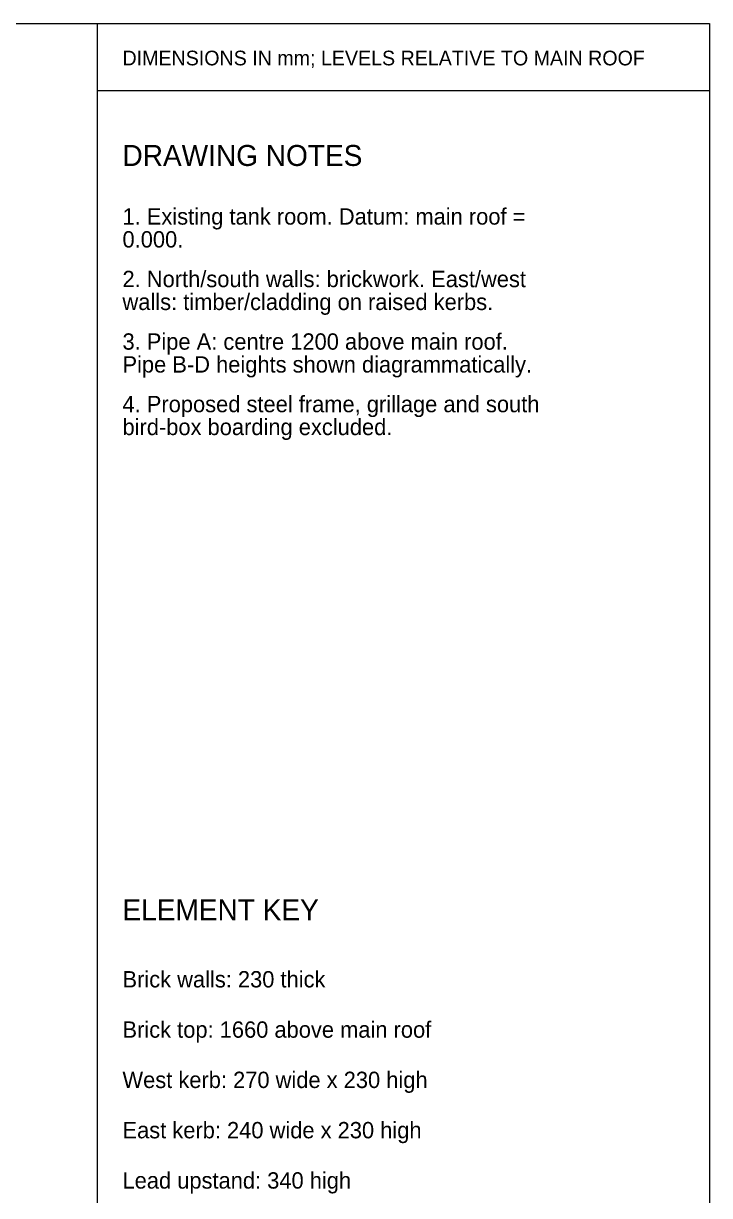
# Paper-space layout '01 Plan and 3D' of a CAD drawing. Header units: millimetres. Extents: x 5 to 415, y 7 to 290.
# Drawn here: x 333.2 to 415, y 150.2 to 290 of the extents above; entities that cross this region are included whole.
import ezdxf

# ---------------------------------------------------------------- set-up
doc = ezdxf.new("R2010")
doc.units = ezdxf.units.MM
doc.layers.add('SHEET', color=7, linetype='Continuous')
doc.layers.add('TEXT', color=7, linetype='Continuous')

# ---------------------------------------------------------------- blocks, each defined once
blk = doc.blocks.new('SHEET_01')
at = {"layer": 'SHEET', "lineweight": 18}
for p, q in [((5, 290), (415, 290)), ((342, 290), (342, 7)), ((415, 290), (415, 7)), ((342, 282), (415, 282))]:
    blk.add_line(p, q, dxfattribs=at)
at = {"layer": 'TEXT'}
for s, height, p in [('DIMENSIONS IN mm; LEVELS RELATIVE TO MAIN ROOF', 1.75, (345, 285)), ('DRAWING NOTES', 2.5, (345, 273)), ('1. Existing tank room. Datum: main roof =', 1.95, (345, 266)), ('0.000.', 1.95, (345, 263.27)), ('2. North/south walls: brickwork. East/west', 1.95, (345, 258.54)), ('walls: timber/cladding on raised kerbs.', 1.95, (345, 255.81)), ('3. Pipe A: centre 1200 above main roof.', 1.95, (345, 251.08)), ('Pipe B-D heights shown diagrammatically.', 1.95, (345, 248.35)), ('4. Proposed steel frame, grillage and south', 1.95, (345, 243.62)), ('bird-box boarding excluded.', 1.95, (345, 240.89)), ('ELEMENT KEY', 2.5, (345, 183)), ('Brick walls: 230 thick', 1.95, (345, 175)), ('Brick top: 1660 above main roof', 1.95, (345, 169)), ('West kerb: 270 wide x 230 high', 1.95, (345, 163)), ('East kerb: 240 wide x 230 high', 1.95, (345, 157)), ('Lead upstand: 340 high', 1.95, (345, 151))]:
    blk.add_text(s, height=height, dxfattribs=at).set_placement(p)

psp = doc.layouts.new('01 Plan and 3D')

# ---------------------------------------------------------------- block references
psp.add_blockref('SHEET_01', (0, 0))

doc.saveas('drawing.dxf')
